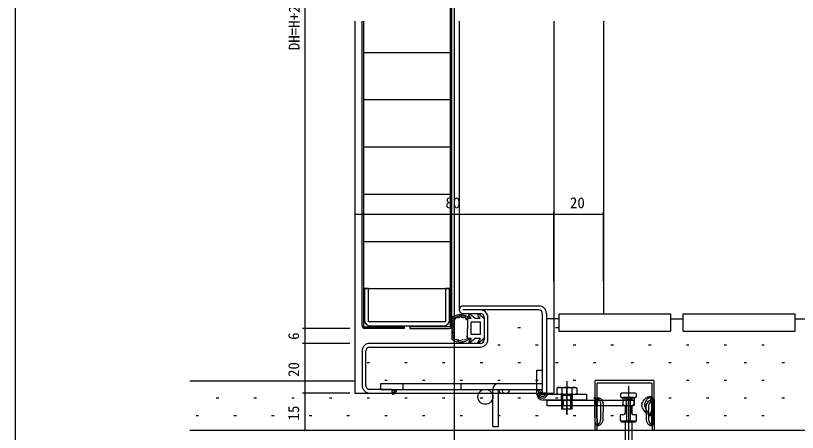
# Model space of a CAD drawing. Units: millimetres, scale not verified. Extents: x -1509 to 567, y -403 to 403.
# Drawn here: x -562.7 to -248.6, y -177 to -9.4 of the extents above; entities that cross this region are included whole.
import ezdxf
from ezdxf.enums import TextEntityAlignment as Align

# ---------------------------------------------------------------- set-up
doc = ezdxf.new("R2010")
doc.units = ezdxf.units.MM
doc.header["$LTSCALE"] = 2
for name, color, linetype in [('0-2_YKK_11', 7, 'Continuous'), ('0-3_YKK_12', 2, 'Continuous'), ('0-4_YKK_13', 4, 'Continuous'), ('0-5_YKK_D', 6, 'Continuous'), ('0-6_YKK_ZWAK', 7, 'Continuous'), ('0-7_YSS_K', 3, 'Continuous')]:
    doc.layers.add(name, color=color, linetype=linetype)
doc.styles.add('ＭＳ ゴシック', font='')
doc.styles.get('ＭＳ ゴシック').set_extended_font_data('MS Gothic')

msp = doc.modelspace()

# ---------------------------------------------------------------- linework, layer by layer
at = {"layer": '0-2_YKK_11'}
for p, q in [((-352.484, -126.191), (-382.984, -126.191)), ((-352.484, -127.691), (-382.984, -127.691)), ((-382.984, -129.191), (-375.984, -129.191)), ((-374.484, -130.691), (-374.484, -139.691)), ((-372.984, -139.691), (-372.984, -130.691)), ((-420.084, -134.191), (-390.884, -134.191)), ((-375.984, -141.191), (-420.484, -141.191)), ((-423.484, -144.191), (-423.484, -158.191)), ((-421.984, -158.191), (-421.984, -144.191)), ((-420.484, -142.691), (-375.984, -142.691))]:
    msp.add_line(p, q, dxfattribs=at)
for points in [[(-389.984, -132.591), (-420.984, -132.591), (-420.984, -119.191), (-422.584, -119.191), (-422.584, -131.691)], [(-388.384, -131.691), (-388.384, -119.191), (-389.984, -119.191), (-389.984, -132.591)], [(-349.484, -129.191), (-349.484, -161.191), (-350.984, -161.191), (-350.984, -129.191)], [(-420.484, -161.191), (-411.484, -161.191), (-411.484, -159.691), (-420.484, -159.691)]]:
    msp.add_lwpolyline(points, dxfattribs=at)
for centre, radius, start, end in [((-382.984, -127.691), 1.5, 89.99998, 270.00057), ((-375.984, -130.691), 3, 359.99998, 89.99998), ((-352.484, -129.191), 3, 359.99998, 89.99969), ((-352.484, -129.191), 1.5, 359.99998, 89.99998), ((-420.084, -131.691), 2.5, 180.00001, 269.99999), ((-390.884, -131.691), 2.5, 270.00001, 359.99999), ((-375.984, -130.691), 1.5, 359.99998, 89.99941), ((-420.484, -144.191), 3, 89.99998, 180.00025), ((-375.984, -139.691), 1.5, 270, 359.99998), ((-375.984, -139.691), 3, 270, 359.99998), ((-420.484, -144.191), 1.5, 89.99998, 179.99996), ((-420.484, -158.191), 3, 180.00025, 270), ((-420.484, -158.191), 1.5, 179.99996, 270)]:
    msp.add_arc(centre, radius, start, end, dxfattribs=at)
at = {"layer": '0-3_YKK_12'}
for p, q in [((-386.484, 253.809), (-386.484, -212.063)), ((-426.484, -11.691), (-426.484, -161.191)), ((-384.484, -11.691), (-384.484, -127.703)), ((-326.484, -11.691), (-326.484, -129.357)), ((-426.484, -161.191), (-346.484, -161.191))]:
    msp.add_line(p, q, dxfattribs=at)
msp.add_lwpolyline([(-346.484, -11.691), (-346.484, -131.357), (-346.484, -161.191)], dxfattribs=at)
at = {"layer": '0-4_YKK_13'}
for p, q in [((-388.084, 114.209), (-388.084, -134.591)), ((-387.484, -134.191), (-387.484, 113.809)), ((-423.484, -134.191), (-423.484, -11.691)), ((-422.884, -11.691), (-422.884, -134.591)), ((-422.884, -24.191), (-388.084, -24.191)), ((-422.884, -43.191), (-388.084, -43.191)), ((-422.884, -62.191), (-388.084, -62.191)), ((-422.884, -81.191), (-388.084, -81.191)), ((-422.884, -100.191), (-388.084, -100.191)), ((-422.884, -119.191), (-388.084, -119.191)), ((-387.484, -130.948), (-387.484, -139.433)), ((-387.45, -131.586), (-387.45, -131.386)), ((-387.188, -131.157), (-387.188, -130.957)), ((-386.79, -131.463), (-386.79, -131.263)), ((-386.687, -131.276), (-386.687, -131.076)), ((-386.579, -130.859), (-386.579, -130.659)), ((-386.484, -138.71), (-386.484, -131.671)), ((-386.341, -131.395), (-386.341, -131.195)), ((-386.102, -130.99), (-386.102, -130.79)), ((-385.566, -130.584), (-385.566, -130.384)), ((-385.184, -130.799), (-385.184, -130.599)), ((-384.85, -130.381), (-384.85, -130.181)), ((-384.432, -130.358), (-384.432, -130.158)), ((-384.289, -130.059), (-384.289, -129.859)), ((-383.752, -130.024), (-383.752, -129.824)), ((-383.609, -130.226), (-383.609, -130.026)), ((-383.108, -130.632), (-383.108, -130.432)), ((-383.001, -130.071), (-383.001, -129.871)), ((-382.587, -130.429), (-382.587, -130.229)), ((-382.024, -130.487), (-382.024, -130.287)), ((-381.848, -130.968), (-381.848, -130.768)), ((-381.52, -131.262), (-381.52, -131.062)), ((-381.184, -131.191), (-381.184, -135.191)), ((-379.703, -131.191), (-381.184, -131.191)), ((-381.144, -130.91), (-381.144, -130.71)), ((-379.703, -131.191), (-380.605, -129.843)), ((-378.084, -131.191), (-380.163, -129.446)), ((-376.103, -131.191), (-378.084, -131.191)), ((-376.103, -131.191), (-377.005, -129.843)), ((-374.484, -131.191), (-376.563, -129.446)), ((-374.484, -131.191), (-374.484, -139.191)), ((-388.084, -134.591), (-404.384, -134.591)), ((-404.384, -134.591), (-404.384, -135.191)), ((-387.093, -134.59), (-387.093, -134.39)), ((-387.076, -132.267), (-387.076, -132.067)), ((-387.004, -133.179), (-387.004, -132.979)), ((-386.95, -133.768), (-386.95, -133.568)), ((-386.807, -134.197), (-386.807, -133.997)), ((-386.754, -134.876), (-386.754, -134.676)), ((-386.611, -133.107), (-386.611, -132.907)), ((-379.684, -137.691), (-379.684, -132.691)), ((-404.384, -135.191), (-388.484, -135.191)), ((-387.183, -137.665), (-387.183, -137.465)), ((-387.165, -135.323), (-387.165, -135.123)), ((-387.129, -136.592), (-387.129, -136.392)), ((-386.986, -136.324), (-386.986, -136.124)), ((-386.915, -137.396), (-386.915, -137.196)), ((-386.897, -136.95), (-386.897, -136.75)), ((-386.754, -135.663), (-386.754, -135.463)), ((-386.7, -138.111), (-386.7, -137.911)), ((-381.184, -139.191), (-381.184, -135.191)), ((-375.984, -137.691), (-379.684, -137.691)), ((-387.331, -139.173), (-387.331, -138.973)), ((-386.986, -138.397), (-386.986, -138.197)), ((-386.782, -139.077), (-386.782, -138.877)), ((-386.699, -139.423), (-386.699, -139.223)), ((-386.401, -139.233), (-386.401, -139.033)), ((-385.959, -139.757), (-385.959, -139.557)), ((-385.494, -139.698), (-385.494, -139.498)), ((-385.482, -139.972), (-385.482, -139.772)), ((-385.255, -139.734), (-385.255, -139.534)), ((-384.886, -140.139), (-384.886, -139.939)), ((-384.754, -139.865), (-384.754, -139.665)), ((-384.492, -140.27), (-384.492, -140.07)), ((-384.301, -140.068), (-384.301, -139.868)), ((-383.729, -140.282), (-383.729, -140.082)), ((-383.705, -140.103), (-383.705, -139.903)), ((-383.18, -139.71), (-383.18, -139.51)), ((-383.096, -140.473), (-383.096, -140.273)), ((-383.013, -139.936), (-383.013, -139.736)), ((-382.681, -139.942), (-382.681, -139.742)), ((-382.259, -139.895), (-382.259, -139.695)), ((-381.872, -139.836), (-381.872, -139.636)), ((-381.25, -139.508), (-381.25, -139.308)), ((-379.703, -139.191), (-381.184, -139.191)), ((-379.703, -139.191), (-380.605, -140.538)), ((-378.084, -139.191), (-380.163, -140.935)), ((-376.103, -139.191), (-378.084, -139.191)), ((-376.103, -139.191), (-377.005, -140.538)), ((-374.484, -139.191), (-376.563, -140.935)), ((-353.284, -161.591), (-353.284, -151.991)), ((-353.284, -151.991), (-350.984, -151.991)), ((-350.984, -161.191), (-350.984, -151.991)), ((-341.284, -156.445), (-341.284, -169.956)), ((-329.941, -171.186), (-329.81, -156.187)), ((-306.359, -156.187), (-329.81, -156.187)), ((-306.359, -156.187), (-306.228, -171.186)), ((-415.984, -157.391), (-350.984, -157.391)), ((-415.984, -159.691), (-415.984, -157.391)), ((-415.984, -159.691), (-350.984, -159.691)), ((-406.984, -159.691), (-406.984, -157.391)), ((-383.684, -159.691), (-383.684, -157.391)), ((-370.984, -174.691), (-370.984, -159.691)), ((-350.984, -159.691), (-350.984, -157.391)), ((-344.784, -158.891), (-345.325, -159.203)), ((-345.325, -159.203), (-345.325, -161.378)), ((-344.784, -158.891), (-337.784, -158.891)), ((-343.305, -159.203), (-343.305, -161.378)), ((-341.284, -166.491), (-341.284, -159.191)), ((-339.263, -159.203), (-339.263, -161.378)), ((-337.784, -158.891), (-337.243, -159.203)), ((-337.243, -159.203), (-337.243, -161.378)), ((-329.141, -171.186), (-329.018, -157.187)), ((-307.15, -157.187), (-329.018, -157.187)), ((-316.494, -158.419), (-316.494, -196.707)), ((-307.15, -157.187), (-307.028, -171.186)), ((-344.784, -161.691), (-345.325, -161.378)), ((-344.784, -161.691), (-337.784, -161.691)), ((-343.534, -161.691), (-343.534, -163.991)), ((-342.904, -162.071), (-343.284, -161.691)), ((-343.284, -163.629), (-343.284, -161.891)), ((-343.284, -162.071), (-339.284, -162.071)), ((-343.284, -167.691), (-343.284, -162.349)), ((-342.904, -167.691), (-342.904, -162.071)), ((-341.284, -169.496), (-341.284, -161.491)), ((-339.664, -162.071), (-339.284, -161.691)), ((-339.664, -167.691), (-339.664, -162.071)), ((-339.034, -163.991), (-339.034, -161.691)), ((-337.784, -161.691), (-337.243, -161.378)), ((-328.256, -163.187), (-329.113, -163.187)), ((-319.744, -161.713), (-319.744, -162.413)), ((-313.744, -161.213), (-319.244, -161.213)), ((-319.244, -162.913), (-313.744, -162.913)), ((-314.244, -162.913), (-318.744, -162.913)), ((-318.744, -162.913), (-318.744, -165.913)), ((-317.794, -163.913), (-317.794, -162.913)), ((-317.244, -162.913), (-317.244, -172.413)), ((-315.744, -162.913), (-315.744, -172.413)), ((-315.194, -163.913), (-315.194, -162.913)), ((-314.244, -162.913), (-314.244, -165.913)), ((-313.244, -162.413), (-313.244, -161.713)), ((-307.416, -162.689), (-308.306, -162.689)), ((-349.334, -163.991), (-349.334, -166.291)), ((-343.284, -163.99), (-343.284, -166.291)), ((-342.784, -163.996), (-342.784, -166.291)), ((-339.784, -163.996), (-339.784, -166.291)), ((-339.284, -166.291), (-339.284, -163.996)), ((-329.332, -166.291), (-329.332, -163.991)), ((-329.053, -171.437), (-329.005, -165.937)), ((-327.669, -165.937), (-327.728, -171.437)), ((-317.332, -166.291), (-317.332, -163.991)), ((-317.244, -163.663), (-315.744, -163.663)), ((-314.294, -165.913), (-314.244, -165.913)), ((-307.045, -164.189), (-307.904, -164.189)), ((-317.794, -166.477), (-317.794, -169.349)), ((-317.694, -166.913), (-317.694, -168.913)), ((-315.294, -166.913), (-315.294, -168.913)), ((-315.194, -166.477), (-315.194, -169.349)), ((-309.492, -166.939), (-309.442, -171.439)), ((-308.472, -166.56), (-308.487, -166.939)), ((-329.941, -171.186), (-329.984, -176.187)), ((-329.141, -171.186), (-329.184, -176.187)), ((-319.694, -172.413), (-319.694, -169.913)), ((-318.694, -169.913), (-319.694, -169.913)), ((-319.694, -172.413), (-313.294, -172.413)), ((-319.694, -172.413), (-319.194, -172.913)), ((-313.294, -172.413), (-313.794, -172.913)), ((-308.238, -169.689), (-307.352, -169.689)), ((-307.028, -171.186), (-306.984, -176.187)), ((-306.228, -171.186), (-306.184, -176.187)), ((-329.217, -174.187), (-328.359, -174.187)), ((-313.794, -172.913), (-319.194, -172.913)), ((-317.794, -172.913), (-317.794, -189.045)), ((-315.194, -172.913), (-315.194, -189.045)), ((-307.81, -174.189), (-306.952, -174.189)), ((-306.184, -176.187), (-329.984, -176.187))]:
    msp.add_line(p, q, dxfattribs=at)
for points in [[(-381.595, -131.615), (-381.786, -131.222), (-382.014, -130.931), (-382.312, -130.843), (-382.678, -130.929), (-383.063, -130.986), (-383.416, -130.835), (-383.734, -130.589), (-384.034, -130.496), (-384.663, -130.914), (-385.039, -130.973), (-385.432, -130.868), (-385.768, -130.843), (-385.996, -131.079), (-386.197, -131.433), (-386.484, -131.671)], [(-422.884, -134.591), (-406.584, -134.591), (-406.584, -135.191), (-422.484, -135.191)], [(-375.984, -137.691), (-375.984, -132.691), (-379.684, -132.691)], [(-370.984, -174.691), (-368.684, -174.691), (-368.684, -159.691)], [(-350.484, -161.691), (-333.282, -161.691), (-333.282, -163.991), (-350.884, -163.991)], [(-339.284, -161.891), (-339.284, -167.691), (-343.284, -167.691)], [(-329.811, -165.937), (-329.802, -165.479), (-329.784, -165.034), (-329.754, -164.615), (-329.71, -164.233), (-329.649, -163.901), (-329.57, -163.625), (-329.469, -163.415), (-329.347, -163.271), (-329.2, -163.197), (-329.035, -163.195), (-328.843, -163.268), (-328.641, -163.415), (-328.417, -163.651), (-328.199, -163.962), (-327.994, -164.355), (-327.825, -164.814), (-327.736, -165.181), (-327.683, -165.568), (-327.669, -165.937)], [(-328.634, -163.421), (-328.571, -163.33), (-328.426, -163.224), (-328.26, -163.187), (-328.198, -163.191), (-327.969, -163.264), (-327.725, -163.426), (-327.476, -163.671), (-327.234, -163.992), (-327.006, -164.398), (-326.819, -164.875), (-326.73, -165.23), (-326.676, -165.605), (-326.664, -165.937)], [(-310.993, -166.864), (-311.063, -166.475), (-311.08, -166.064), (-311.041, -165.668), (-310.949, -165.276), (-310.775, -164.823), (-310.547, -164.401), (-310.177, -163.888), (-309.765, -163.451), (-309.343, -163.105), (-308.921, -162.852), (-308.705, -162.763), (-308.498, -162.707), (-308.297, -162.689), (-308.108, -162.712), (-307.834, -162.851), (-307.712, -162.972), (-307.604, -163.131), (-307.459, -163.461), (-307.347, -163.889), (-307.275, -164.346), (-307.224, -164.869), (-307.193, -165.413), (-307.176, -165.994), (-307.175, -166.201)], [(-309.819, -166.794), (-309.873, -166.372), (-309.874, -165.93), (-309.82, -165.508), (-309.716, -165.094), (-309.528, -164.614), (-309.289, -164.172), (-308.938, -163.682), (-308.553, -163.274), (-308.171, -162.97), (-307.793, -162.768), (-307.443, -162.689), (-307.278, -162.702), (-307.125, -162.754), (-306.902, -162.931), (-306.717, -163.236), (-306.596, -163.59), (-306.504, -164.034), (-306.444, -164.509), (-306.402, -165.047), (-306.378, -165.601), (-306.366, -166.189), (-306.368, -166.763), (-306.383, -167.338), (-306.414, -167.863), (-306.468, -168.356), (-306.546, -168.77), (-306.656, -169.124), (-306.796, -169.386), (-306.974, -169.571), (-307.186, -169.67), (-307.434, -169.684), (-307.726, -169.609), (-307.828, -169.557)], [(-349.334, -163.991), (-314.334, -163.991), (-314.334, -166.291), (-349.334, -166.291)], [(-329.859, -171.437), (-329.835, -168.688), (-329.811, -165.937)], [(-326.664, -165.937), (-326.726, -171.437), (-326.754, -171.837), (-326.825, -172.223), (-326.932, -172.583), (-327.068, -172.913), (-327.241, -173.239), (-327.431, -173.521), (-327.668, -173.799), (-327.906, -174.007), (-328.154, -174.145), (-328.382, -174.187), (-328.569, -174.129), (-328.726, -173.974), (-328.739, -173.947)], [(-307.516, -164.422), (-307.517, -164.419), (-307.647, -164.276), (-307.804, -164.2), (-307.98, -164.195), (-308.188, -164.265), (-308.407, -164.408), (-308.654, -164.642), (-308.896, -164.953), (-309.127, -165.352), (-309.319, -165.822), (-309.415, -166.177), (-309.474, -166.553), (-309.492, -166.939)], [(-308.487, -166.939), (-308.439, -171.439), (-308.413, -171.847), (-308.346, -172.242), (-308.245, -172.61), (-308.116, -172.949), (-307.953, -173.278), (-307.775, -173.561), (-307.558, -173.831), (-307.341, -174.029), (-307.119, -174.155), (-306.916, -174.187), (-306.747, -174.124), (-306.607, -173.968), (-306.505, -173.744), (-306.428, -173.45), (-306.375, -173.111), (-306.339, -172.725), (-306.318, -172.306), (-306.309, -171.862), (-306.308, -171.439), (-306.347, -166.939), (-306.353, -166.579), (-306.37, -166.13), (-306.397, -165.704), (-306.438, -165.313), (-306.494, -164.969), (-306.57, -164.681), (-306.665, -164.456), (-306.796, -164.286), (-306.951, -164.2), (-307.137, -164.2), (-307.342, -164.286), (-307.558, -164.454), (-307.776, -164.698), (-307.998, -165.031), (-308.197, -165.437), (-308.326, -165.797), (-308.422, -166.191), (-308.472, -166.56)], [(-307.175, -166.201), (-307.173, -166.569), (-307.184, -167.15), (-307.212, -167.687), (-307.262, -168.197), (-307.335, -168.633), (-307.443, -169.012), (-307.58, -169.301), (-307.757, -169.514), (-307.969, -169.642), (-308.22, -169.689), (-308.458, -169.658)], [(-307.114, -171.439), (-307.134, -169.189), (-307.154, -166.939)], [(-327.728, -171.437), (-327.757, -171.87), (-327.82, -172.234), (-327.913, -172.578), (-328.041, -172.921), (-328.189, -173.229), (-328.379, -173.541), (-328.579, -173.796), (-328.807, -174.012), (-329.026, -174.144), (-329.229, -174.187), (-329.408, -174.132), (-329.545, -173.99), (-329.655, -173.765), (-329.732, -173.486), (-329.789, -173.146), (-329.825, -172.767), (-329.848, -172.351), (-329.859, -171.901), (-329.859, -171.437)], [(-313.294, -172.413), (-313.294, -169.913), (-314.294, -169.913)], [(-309.442, -171.439), (-309.415, -171.833), (-309.353, -172.184), (-309.259, -172.516), (-309.129, -172.852), (-308.976, -173.155), (-308.775, -173.471), (-308.563, -173.735), (-308.312, -173.97), (-308.069, -174.124), (-307.838, -174.187), (-307.634, -174.15), (-307.477, -174.022), (-307.433, -173.945)]]:
    msp.add_lwpolyline(points, dxfattribs=at)
msp.add_circle((-373.984, -162.691), 3, dxfattribs=at)
for centre, radius, start, end in [((-383.984, -135.191), 5.5, 46.65824, 129.51963), ((-383.984, -135.191), 4.3, 49.37051, 56.2499), ((-380.355, -129.676), 0.3, 49.99756, 213.78886), ((-376.755, -129.676), 0.3, 49.99756, 213.78886), ((-422.484, -134.191), 1, 180, 270), ((-388.484, -134.191), 1, 270, 0), ((-383.984, -135.191), 5.5, 230.48036, 313.34175), ((-383.984, -135.191), 4.3, 303.7499, 310.62928), ((-380.355, -140.705), 0.3, 146.21114, 310.00244), ((-376.755, -140.705), 0.3, 146.21114, 310.00244), ((-368.684, -159.691), 2.3, 90, 180), ((-344.315, -160.68), 1.789, 55.61575, 124.38425), ((-341.284, -165.578), 6.687, 72.41205, 107.58795), ((-338.253, -160.68), 1.789, 55.61575, 124.38425), ((-350.884, -161.591), 2.4, 180, 270), ((-350.484, -161.191), 0.5, 180, 270), ((-344.315, -159.901), 1.789, 235.61575, 304.38425), ((-343.484, -161.891), 0.2, 0, 90), ((-341.284, -155.003), 6.687, 252.41205, 287.58795), ((-339.084, -161.891), 0.2, 90, 180), ((-338.253, -159.901), 1.789, 235.61575, 304.38425), ((-319.244, -161.713), 0.5, 90.00002, 180.00002), ((-319.244, -162.413), 0.5, 180.00002, 270.00002), ((-318.794, -163.913), 1, 0.00002, 90.00002), ((-314.194, -163.913), 1, 90.00002, 180.00002), ((-313.744, -161.713), 0.5, 0.00002, 90.00002), ((-313.744, -162.413), 0.5, 270.00002, 0.00002), ((-323.363, -165.482), 5.66, 158.64451, 184.61109), ((-318.694, -166.913), 1, 0.00002, 90.00002), ((-314.294, -166.913), 1, 90.00002, 180.00002), ((-312.563, -166.433), 5.433, 354.65696, 21.72736), ((-318.694, -168.913), 1, 270.00002, 0.00002), ((-314.294, -168.913), 1, 180.00002, 270.00002), ((-307.149, -165.923), 3.957, 193.74539, 250.68115), ((-305.647, -165.926), 4.261, 191.7461, 228.60989), ((-307.024, -167.696), 2.028, 224.74818, 246.64167), ((-322.651, -171.91), 6.42, 175.77469, 198.50067), ((-313.182, -171.941), 6.088, 340.78264, 4.73205)]:
    msp.add_arc(centre, radius, start, end, dxfattribs=at)
at = {"layer": '0-5_YKK_D'}
for p, q in [((-446.484, 114.809), (-446.484, -135.191)), ((-426.484, -89.191), (-346.484, -89.191)), ((-346.484, -116.191), (-346.484, -88.191)), ((-346.484, -89.191), (-326.484, -89.191)), ((-326.484, -116.191), (-326.484, -88.191)), ((-428.484, -135.191), (-447.484, -135.191)), ((-428.484, -135.191), (-447.484, -135.191)), ((-446.484, -135.191), (-446.484, -141.191)), ((-428.484, -141.191), (-447.484, -141.191)), ((-428.484, -141.191), (-447.484, -141.191)), ((-446.484, -141.191), (-446.484, -161.191)), ((-428.484, -161.191), (-447.484, -161.191)), ((-428.484, -161.191), (-447.484, -161.191)), ((-446.484, -161.191), (-446.484, -176.187)), ((-428.484, -176.187), (-447.484, -176.187))]:
    msp.add_line(p, q, dxfattribs=at)
for centre, start, end in [((-426.484, -89.191), 0, 180), ((-426.484, -89.191), 180, 0), ((-346.484, -89.191), 0, 180), ((-346.484, -89.191), 0, 180), ((-346.484, -89.191), 180, 0), ((-346.484, -89.191), 180, 0), ((-326.484, -89.191), 0, 180), ((-326.484, -89.191), 180, 0), ((-446.484, -135.191), 90, 270), ((-446.484, -135.191), 90, 270), ((-446.484, -135.191), 270, 90), ((-446.484, -135.191), 270, 90), ((-446.484, -141.191), 90, 270), ((-446.484, -141.191), 90, 270), ((-446.484, -141.191), 270, 90), ((-446.484, -141.191), 270, 90), ((-446.484, -161.191), 90, 270), ((-446.484, -161.191), 90, 270), ((-446.484, -161.191), 270, 90), ((-446.484, -161.191), 270, 90), ((-446.484, -176.187), 90, 270), ((-446.484, -176.187), 270, 90)]:
    msp.add_arc(centre, 0.106, start, end, dxfattribs=at)
at = {"layer": '0-6_YKK_ZWAK'}
msp.add_line((-562.7, -351), (-562.7, 399), dxfattribs=at)
at = {"layer": '0-7_YSS_K'}
for p, q in [((-344.484, -131.357), (-349.484, -131.357)), ((-344.484, -129.357), (-299.484, -129.357)), ((-344.484, -129.357), (-344.484, -136.357)), ((-299.484, -136.357), (-299.484, -129.357)), ((-299.484, -131.357), (-294.484, -131.357)), ((-294.484, -129.357), (-249.484, -129.357)), ((-294.484, -136.357), (-294.484, -129.357)), ((-249.484, -136.357), (-249.484, -129.357)), ((-249.484, -131.357), (-244.484, -131.357)), ((-360.9, -134.765), (-359.9, -134.765)), ((-345.75, -134.765), (-344.75, -134.765)), ((-344.484, -136.357), (-299.484, -136.357)), ((-294.484, -136.357), (-249.484, -136.357)), ((-368.975, -141.84), (-367.975, -141.84)), ((-353.825, -141.84), (-352.825, -141.84)), ((-338.675, -141.84), (-337.675, -141.84)), ((-323.525, -141.84), (-322.525, -141.84)), ((-308.375, -141.84), (-307.375, -141.84)), ((-293.225, -141.84), (-292.225, -141.84)), ((-278.075, -141.84), (-277.075, -141.84)), ((-262.925, -141.84), (-261.925, -141.84)), ((-421.5, -148.915), (-420.5, -148.915)), ((-406.35, -148.915), (-405.35, -148.915)), ((-391.2, -148.915), (-390.2, -148.915)), ((-376.05, -148.915), (-375.05, -148.915)), ((-360.9, -148.915), (-359.9, -148.915)), ((-345.75, -148.915), (-344.75, -148.915)), ((-330.6, -148.915), (-329.6, -148.915)), ((-315.45, -148.915), (-314.45, -148.915)), ((-300.3, -148.915), (-299.3, -148.915)), ((-285.15, -148.915), (-284.15, -148.915)), ((-270, -148.915), (-269, -148.915)), ((-254.85, -148.915), (-253.85, -148.915)), ((-426.484, -156.357), (-492.7, -156.357)), ((-414.425, -155.99), (-413.425, -155.99)), ((-399.275, -155.99), (-398.275, -155.99)), ((-384.125, -155.99), (-383.125, -155.99)), ((-368.975, -155.99), (-367.975, -155.99)), ((-353.825, -155.99), (-352.825, -155.99)), ((-338.675, -155.99), (-337.675, -155.99)), ((-323.525, -155.99), (-322.525, -155.99)), ((-308.375, -155.99), (-307.375, -155.99)), ((-293.225, -155.99), (-292.225, -155.99)), ((-278.075, -155.99), (-277.075, -155.99)), ((-262.925, -155.99), (-261.925, -155.99)), ((-482.1, -163.065), (-481.1, -163.065)), ((-466.95, -163.065), (-465.95, -163.065)), ((-451.8, -163.065), (-450.8, -163.065)), ((-436.65, -163.065), (-435.65, -163.065)), ((-421.5, -163.065), (-420.5, -163.065)), ((-406.35, -163.065), (-405.35, -163.065)), ((-391.2, -163.065), (-390.2, -163.065)), ((-376.05, -163.065), (-375.05, -163.065)), ((-360.9, -163.065), (-359.9, -163.065)), ((-345.75, -163.065), (-344.75, -163.065)), ((-330.6, -163.065), (-329.6, -163.065)), ((-315.45, -163.065), (-314.45, -163.065)), ((-300.3, -163.065), (-299.3, -163.065)), ((-285.15, -163.065), (-284.15, -163.065)), ((-270, -163.065), (-269, -163.065)), ((-254.85, -163.065), (-253.85, -163.065)), ((-490.175, -170.14), (-489.175, -170.14)), ((-475.025, -170.14), (-474.025, -170.14)), ((-459.875, -170.14), (-458.875, -170.14)), ((-444.725, -170.14), (-443.725, -170.14)), ((-429.575, -170.14), (-428.575, -170.14)), ((-414.425, -170.14), (-413.425, -170.14)), ((-399.275, -170.14), (-398.275, -170.14)), ((-384.125, -170.14), (-383.125, -170.14)), ((-368.975, -170.14), (-367.975, -170.14)), ((-353.825, -170.14), (-352.825, -170.14)), ((-338.675, -170.14), (-337.675, -170.14)), ((-323.525, -170.14), (-322.525, -170.14)), ((-308.375, -170.14), (-307.375, -170.14)), ((-293.225, -170.14), (-292.225, -170.14)), ((-278.075, -170.14), (-277.075, -170.14)), ((-262.925, -170.14), (-261.925, -170.14)), ((-149.484, -176.187), (-492.7, -176.187))]:
    msp.add_line(p, q, dxfattribs=at)
for centre, radius, start, end in [((-411.484, -159.69), 2, 270, 359.99998), ((-411.484, -159.69), 1.333, 270, 359.99998), ((-411.484, -159.69), 0.667, 270, 359.99998), ((-411.484, -159.691), 2, 270, 359.99998), ((-411.484, -159.691), 1.333, 270, 359.99998), ((-411.484, -159.691), 0.667, 270, 359.99998), ((-367.084, -159.691), 1.6, 180, 293.57818), ((-365.804, -159.691), 1.6, 180, 0), ((-350.984, -159.691), 2, 179.99998, 270), ((-350.984, -159.691), 2, 179.99998, 270), ((-350.984, -159.691), 1.333, 179.99998, 270), ((-350.984, -159.691), 1.333, 179.99998, 270), ((-350.984, -159.691), 0.667, 179.99998, 270), ((-350.984, -159.691), 0.667, 179.99998, 270), ((-350.984, -161.191), 2, 179.99998, 270), ((-350.984, -161.191), 1.333, 179.99998, 270), ((-350.984, -161.191), 0.667, 179.99998, 270), ((-350.984, -161.191), 2, 270, 0.00002), ((-350.984, -161.191), 1.333, 270, 0.00002), ((-350.984, -161.191), 0.667, 270, 0.00002)]:
    msp.add_arc(centre, radius, start, end, dxfattribs=at)

# ---------------------------------------------------------------- texts
at = {"layer": '0-5_YKK_D', "style": 'ＭＳ ゴシック'}
for s, p in [('DH=H+20', (-447.284, -23.311)), ('6', (-447.484, -139.791)), ('20', (-447.484, -154.711)), ('15', (-447.484, -172.209))]:
    msp.add_text(s, height=4.399, rotation=90, dxfattribs=at).set_placement(p, align=Align.BOTTOM_LEFT)
for s, p in [('80', (-390.004, -88.191)), ('20', (-340.004, -88.191))]:
    msp.add_text(s, height=4.399, dxfattribs=at).set_placement(p, align=Align.BOTTOM_LEFT)

doc.saveas('drawing.dxf')
